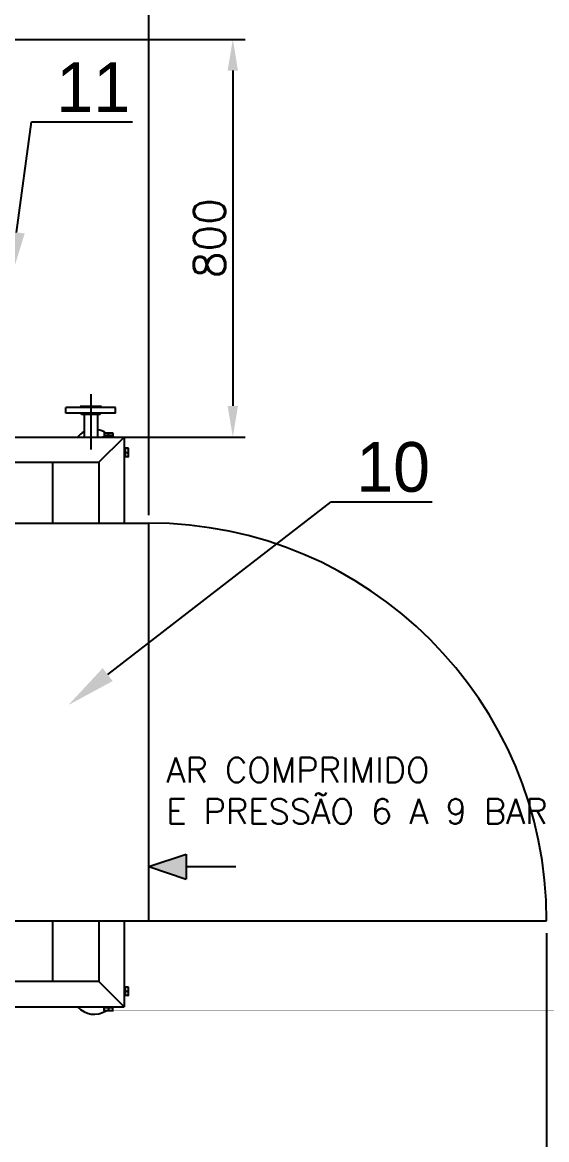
# Model space of a CAD drawing. Extents: x 0 to 21025, y 0 to 14850.
# Drawn here: x 13602 to 14656, y 4782 to 7030 of the extents above; entities that cross this region are included whole.
import ezdxf
from ezdxf import colors
from ezdxf.entities.mleader import LeaderData, LeaderLine
from ezdxf.math import Vec2, Vec3

# ---------------------------------------------------------------- set-up
doc = ezdxf.new("R2010")
doc.units = 0
doc.header["$LTSCALE"] = 200
doc.header["$MEASUREMENT"] = 0
doc.header["$PDMODE"] = 35
doc.header["$PDSIZE"] = 5
doc.linetypes.add('CENTER', pattern=[2, 1.25, -0.25, 0.25, -0.25])
for name, color, linetype in [('DIM', 1, 'Continuous'), ('FRL2', 2, 'Continuous'), ('M2', 2, 'Continuous'), ('M3', 3, 'Continuous'), ('M6', 6, 'Continuous'), ('MC1', 8, 'CENTER')]:
    doc.layers.add(name, color=color, linetype=linetype)
doc.styles.add('R160', font='romans.shx', dxfattribs={"height": 4})
doc.styles.add('ROMANS', font='romans.shx')
doc.dimstyles.new('CEMI-1. 25', dxfattribs={"dimscale": 25, "dimtxt": 2.5, "dimasz": 2.5, "dimexe": 1, "dimexo": 1, "dimtad": 1, "dimdec": 0, "dimtxsty": 'ROMANS', "dimcen": 0, "dimclrd": 1, "dimclre": 1, "dimclrt": 3, "dimadec": 0, "dimazin": 2, "dimtfac": 1, "dimtdec": 0, "dimtmove": 0, "dimatfit": 3, "dimfxl": 1.25, "dimlwd": -1, "dimlwe": -1, "dimarcsym": 1})

# ---------------------------------------------------------------- blocks, each defined once
blk = doc.blocks.new('ghfgh')
at = {"layer": 'M2'}
for p, q in [((14657.7, -9830.2), (14557.7, -9830.2)), ((14557.7, -9841.6), (14557.7, -9830.2)), ((14657.7, -9841.6), (14557.7, -9841.6)), ((14629.2, -9828.6), (14586.2, -9828.6)), ((14586.2, -9830.2), (14586.2, -9828.6)), ((14588.7, -9844.6), (14588.7, -9841.6)), ((14626.7, -9844.6), (14588.7, -9844.6)), ((14594.4, -9844.6), (14594.4, -9889.9)), ((14621, -9844.6), (14621, -9889.9)), ((14626.7, -9844.6), (14626.7, -9841.6)), ((14629.2, -9830.2), (14629.2, -9828.6)), ((14657.7, -9841.6), (14657.7, -9830.2))]:
    blk.add_line(p, q, dxfattribs=at)
at = {"layer": 'M3'}
for p, q in [((14334.5, -9889.9), (14674.6, -9889.9)), ((14623.8, -9940.7), (14674.6, -9889.9)), ((14653.4, -9888.2), (14633.4, -9888.2)), ((14633.4, -9889.9), (14633.4, -9888.2)), ((14651.9, -9881.8), (14634.9, -9881.8)), ((14634.9, -9882.6), (14634.9, -9887.6)), ((14651.9, -9887.6), (14634.9, -9887.6)), ((14635.7, -9888.2), (14635.7, -9887.6)), ((14643.4, -9887.6), (14643.4, -9882.6)), ((14651.1, -9888.2), (14651.1, -9887.6)), ((14651.9, -9882.6), (14651.9, -9887.6)), ((14653.4, -9889.9), (14653.4, -9888.2)), ((14674.6, -9889.9), (14674.6, -10063.1)), ((14674.6, -9911.1), (14676.3, -9911.1)), ((14676.3, -9931.1), (14676.3, -9911.1)), ((14676.3, -9913.4), (14676.9, -9913.4)), ((14681.9, -9912.6), (14676.9, -9912.6)), ((14676.9, -9912.6), (14676.9, -9929.6)), ((14682.7, -9912.6), (14682.7, -9929.6)), ((14674.6, -9931.1), (14676.3, -9931.1)), ((14676.3, -9928.8), (14676.9, -9928.8)), ((14676.9, -9921.1), (14681.9, -9921.1)), ((14681.9, -9929.6), (14676.9, -9929.6)), ((14327.8, -9940.7), (14623.8, -9940.7)), ((14530.9, -9940.7), (14530.9, -10063.1)), ((14623.8, -9940.7), (14623.8, -10063.1)), ((14324.6, -10063.1), (14724.6, -10063.1)), ((14724.6, -10863.1), (14724.6, -10063.1)), ((14324.6, -10863.1), (14724.6, -10863.1)), ((14530.9, -10863.1), (14530.9, -10985.5)), ((14623.8, -10863.1), (14623.8, -10985.5)), ((14674.6, -10863.1), (14674.6, -11036.3)), ((14623.8, -10985.5), (14327.8, -10985.5)), ((14674.6, -11036.3), (14623.8, -10985.5)), ((14674.6, -10995.1), (14676.3, -10995.1)), ((14674.6, -11015.1), (14676.3, -11015.1)), ((14676.3, -11015.1), (14676.3, -10995.1)), ((14676.3, -10997.4), (14676.9, -10997.4)), ((14676.3, -11012.8), (14676.9, -11012.8)), ((14681.9, -10996.6), (14676.9, -10996.6)), ((14676.9, -10996.6), (14676.9, -11013.6)), ((14676.9, -11005.1), (14681.9, -11005.1)), ((14681.9, -11013.6), (14676.9, -11013.6)), ((14682.7, -10996.6), (14682.7, -11013.6)), ((14334.5, -11036.3), (14674.6, -11036.3)), ((14633.4, -11036.3), (14633.4, -11038)), ((14653.5, -11038), (14633.4, -11038)), ((14651.9, -11038.6), (14634.9, -11038.6)), ((14634.9, -11043.6), (14634.9, -11038.6)), ((14635.7, -11038), (14635.7, -11038.6)), ((14643.4, -11038.6), (14643.4, -11043.6)), ((14651.1, -11038), (14651.1, -11038.6)), ((14651.9, -11043.6), (14651.9, -11038.6)), ((14653.4, -11036.3), (14653.4, -11038)), ((14653.5, -11036.3), (14653.5, -11038)), ((14651.9, -11044.4), (14634.9, -11044.4))]:
    blk.add_line(p, q, dxfattribs=at)
for centre, start, end in [((14614.6, -9919.9), 116.714, 138.1897), ((14614.6, -9919.9), 57.8512, 81.771), ((14614.6, -11006.3), 221.8103, 302.1488)]:
    blk.add_arc(centre, 45, start, end, dxfattribs=at)
for points, weights in [([(14634.9, -9881.8), (14634.9, -9881.8), (14634.9, -9882.6)], [1, 1.0379548493, 1]), ([(14634.9, -9882.6), (14637.2, -9881.8), (14639.2, -9881.8)], [1, 1.0379548493, 1]), ([(14639.2, -9881.8), (14641.1, -9881.8), (14643.4, -9882.6)], [1, 1.0379548493, 1]), ([(14643.4, -9882.6), (14645.7, -9881.8), (14647.7, -9881.8)], [1, 1.0379548493, 1]), ([(14647.7, -9881.8), (14649.6, -9881.8), (14651.9, -9882.6)], [1, 1.0379548493, 1]), ([(14651.9, -9882.6), (14651.9, -9881.8), (14651.9, -9881.8)], [1, 1.03795484931, 1]), ([(14682.7, -9912.6), (14682.7, -9912.6), (14681.9, -9912.6)], [1, 1.0379548493, 1]), ([(14681.9, -9912.6), (14682.7, -9914.9), (14682.7, -9916.8)], [1, 1.0379548493, 1]), ([(14682.7, -9916.8), (14682.7, -9918.8), (14681.9, -9921.1)], [1, 1.0379548493, 1]), ([(14681.9, -9921.1), (14682.7, -9923.4), (14682.7, -9925.3)], [1, 1.0379548493, 1]), ([(14682.7, -9925.3), (14682.7, -9927.3), (14681.9, -9929.6)], [1, 1.0379548493, 1]), ([(14681.9, -9929.6), (14682.7, -9929.6), (14682.7, -9929.6)], [1, 1.03795484931, 1]), ([(14682.7, -10996.6), (14682.7, -10996.6), (14681.9, -10996.6)], [1, 1.0379548493, 1]), ([(14681.9, -10996.6), (14682.7, -10998.9), (14682.7, -11000.8)], [1, 1.0379548493, 1]), ([(14682.7, -11000.8), (14682.7, -11002.8), (14681.9, -11005.1)], [1, 1.0379548493, 1]), ([(14681.9, -11005.1), (14682.7, -11007.4), (14682.7, -11009.3)], [1, 1.0379548493, 1]), ([(14682.7, -11009.3), (14682.7, -11011.3), (14681.9, -11013.6)], [1, 1.0379548493, 1]), ([(14681.9, -11013.6), (14682.7, -11013.6), (14682.7, -11013.6)], [1, 1.03795484931, 1]), ([(14639.2, -11044.4), (14637.2, -11044.4), (14634.9, -11043.6)], [1, 1.0379548493, 1]), ([(14634.9, -11043.6), (14634.9, -11044.4), (14634.9, -11044.4)], [1, 1.03795484931, 1]), ([(14643.4, -11043.6), (14641.1, -11044.4), (14639.2, -11044.4)], [1, 1.0379548493, 1]), ([(14647.7, -11044.4), (14645.7, -11044.4), (14643.4, -11043.6)], [1, 1.0379548493, 1]), ([(14651.9, -11043.6), (14649.6, -11044.4), (14647.7, -11044.4)], [1, 1.0379548493, 1]), ([(14651.9, -11044.4), (14651.9, -11044.4), (14651.9, -11043.6)], [1, 1.0379548493, 1])]:
    blk.add_rational_spline(points, weights, degree=2, dxfattribs=at)
at = {"layer": 'MC1', "ltscale": 5}
blk.add_line((14607.7, -9803.6), (14607.7, -9914.9), dxfattribs=at)
blk = doc.blocks.new('*D64')
at = {"layer": 'Defpoints', "color": 0, "transparency": 16777216}
for p in [(13326.1, 6995.5), (13326.1, 6195.5), (14024.9, 6195.5)]:
    blk.add_point(p, dxfattribs=at)
at = {"layer": 'DIM', "color": 1, "transparency": 16777216}
for p, q in [((13351.1, 6995.5), (14049.9, 6995.5)), ((14024.9, 6933), (14024.9, 6258)), ((13351.1, 6195.5), (14049.9, 6195.5))]:
    blk.add_line(p, q, dxfattribs=at)
for points in [[(14014.4, 6933), (14035.3, 6933), (14024.9, 6995.5)], [(14014.4, 6258), (14035.3, 6258), (14024.9, 6195.5)]]:
    blk.add_solid(points, dxfattribs=at)
at = {"layer": 'DIM', "color": 3, "transparency": 16777216, "insert": (13978, 6595.5), "char_height": 62.5, "attachment_point": 5, "rotation": 90, "style": 'ROMANS'}
blk.add_mtext('800', dxfattribs=at)
blk = doc.blocks.new('*D69')
at = {"layer": 'Defpoints', "color": 0, "transparency": 16777216}
for p in [(13856.1, 7781.3), (9225.7, 6995.5), (13856.1, 6013.2)]:
    blk.add_point(p, dxfattribs=at)
at = {"layer": 'DIM', "color": 1, "transparency": 16777216}
for p, q in [((9225.7, 7020.5), (9225.7, 7806.3)), ((13856.1, 6038.2), (13856.1, 7806.3)), ((9288.2, 7781.3), (13793.6, 7781.3))]:
    blk.add_line(p, q, dxfattribs=at)
for points in [[(9288.2, 7791.8), (9288.2, 7770.9), (9225.7, 7781.3)], [(13793.6, 7791.8), (13793.6, 7770.9), (13856.1, 7781.3)]]:
    blk.add_solid(points, dxfattribs=at)
at = {"layer": 'DIM', "color": 3, "transparency": 16777216, "insert": (11540.9, 7828.2), "char_height": 62.5, "attachment_point": 5, "style": 'ROMANS'}
blk.add_mtext('4630', dxfattribs=at)
blk = doc.blocks.new('*D70')
at = {"layer": 'Defpoints', "color": 0, "transparency": 16777216}
for p in [(14656.1, 5222.3), (9225.7, 3865.5), (14656.1, 2728.8)]:
    blk.add_point(p, dxfattribs=at)
at = {"layer": 'DIM', "color": 1, "transparency": 16777216}
for p, q in [((14656.1, 5197.3), (14656.1, 2703.8)), ((9225.7, 3840.5), (9225.7, 2703.8)), ((9288.2, 2728.8), (14593.6, 2728.8))]:
    blk.add_line(p, q, dxfattribs=at)
for points in [[(9288.2, 2739.3), (9288.2, 2718.4), (9225.7, 2728.8)], [(14593.6, 2739.3), (14593.6, 2718.4), (14656.1, 2728.8)]]:
    blk.add_solid(points, dxfattribs=at)
at = {"layer": 'DIM', "color": 3, "transparency": 16777216, "insert": (11940.9, 2775.7), "char_height": 62.5, "attachment_point": 5, "style": 'ROMANS'}
blk.add_mtext('5430', dxfattribs=at)

msp = doc.modelspace()

# ---------------------------------------------------------------- hatches: boundary and pattern name
h = msp.add_hatch(color=0)
h.dxf.hatch_style = 1
h.paths.add_polyline_path([(13856.1, 5331.1), (13931.1, 5306.1), (13931.1, 5331.1), (13931.1, 5356.1)])

# ---------------------------------------------------------------- linework, layer by layer
for p, q in [((13856.1, 5331.1), (13931.1, 5356.1)), ((13931.1, 5356.1), (13931.1, 5306.1)), ((13856.1, 5331.1), (13931.1, 5306.1)), ((13931.1, 5331.1), (14031.1, 5331.1))]:
    msp.add_line(p, q)
at = {"layer": 'DIM'}
msp.add_line((13856.1, 5222.3), (14656.1, 5222.3), dxfattribs=at)
msp.add_arc((13856.1, 5222.3), 800, 0, 90, dxfattribs=at)

# ---------------------------------------------------------------- block references
msp.add_blockref('ghfgh', (-868.5, 16085.4), dxfattribs=at)

# ---------------------------------------------------------------- texts
at = {"layer": 'M6', "insert": (13841.2, 5550.6), "char_height": 50, "attachment_point": 1, "style": 'R160'}
msp.add_mtext_dynamic_manual_height_columns('\\pxi-3,l4,t4,14;AR COMPRIMIDO\\P\\pt4,14,18;E PRESSÃO 6 A 9 BAR', width=960.403, gutter_width=20, heights=[0], dxfattribs=at)

# ---------------------------------------------------------------- dimensions: what is measured, and where the dimension line sits
at = {"layer": 'DIM'}
for base, p1, p2, picture, middle in [((13856.1, 7781.3), (9225.7, 6995.5), (13856.1, 6013.2), '*D69', (11540.9, 7828.2)), ((14656.1, 2728.8), (9225.7, 3865.5), (14656.1, 5222.3), '*D70', (11940.9, 2775.7))]:
    dim = msp.add_linear_dim(base=base, p1=p1, p2=p2, dimstyle='CEMI-1. 25', dxfattribs=at)
    dim.commit()
    dim.dimension.update_dxf_attribs({"geometry": picture, "text_midpoint": middle})
dim = msp.add_linear_dim(base=(14024.9, 6195.5), p1=(13326.1, 6995.5), p2=(13326.1, 6195.5), angle=90, dimstyle='CEMI-1. 25', dxfattribs=at)
dim.commit()
dim.dimension.update_dxf_attribs({"geometry": '*D64', "text_midpoint": (13978, 6595.5)})

# ---------------------------------------------------------------- leaders
at = {"layer": 'FRL2'}
ml = msp.add_multileader_mtext('Standard', dxfattribs=at)
ml.set_content('11', color=3)
ml.set_leader_properties(color=1)
ml.build(insert=Vec2(0, 0))
ml.multileader.update_dxf_attribs({"text_left_attachment_type": 6, "text_right_attachment_type": 6, "dogleg_length": 50, "arrow_head_size": 100})
ctx = ml.context
ctx.base_point, ctx.char_height, ctx.arrow_head_size, ctx.landing_gap_size, ctx.plane_origin = Vec3(13670, 6829.5), 100, 100, 0.09, Vec3(13547.7, 6508.2)
ctx.left_attachment, ctx.right_attachment = 6, 6
notes = []
notes.append((ctx, [(0, (1, 1, 0), (13620, 6829.5), (1, 0), 50, [(0, [(13576.5, 6508.2)], 0, [])])]))
ctx.mtext.insert, ctx.mtext.flow_direction = Vec3(13670.1, 6949.5), 5
ml = msp.add_multileader_mtext('Standard', dxfattribs=at)
ml.set_content('10', color=3)
ml.set_leader_properties(color=1)
ml.build(insert=Vec2(0, 0))
ml.multileader.update_dxf_attribs({"text_left_attachment_type": 6, "text_right_attachment_type": 6, "dogleg_length": 50, "arrow_head_size": 100})
ctx = ml.context
ctx.base_point, ctx.char_height, ctx.arrow_head_size, ctx.landing_gap_size, ctx.plane_origin = Vec3(14272.8, 6065.3), 100, 100, 0.09, Vec3(13694.1, 5656.2)
ctx.left_attachment, ctx.right_attachment = 6, 6
notes.append((ctx, [(0, (1, 1, 0), (14222.8, 6065.3), (1, 0), 50, [(0, [(13694.1, 5656.2)], 0, [])])]))
ctx.mtext.insert, ctx.mtext.flow_direction = Vec3(14272.9, 6185.3), 5
for ctx, leaders in notes:
    for number, flags, end, landing, length, lines in leaders:
        leader = LeaderData()
        leader.index, (leader.has_last_leader_line, leader.has_dogleg_vector, leader.attachment_direction) = number, flags
        leader.last_leader_point, leader.dogleg_vector, leader.dogleg_length = Vec3(end), Vec3(landing), length
        for number, points, colour, breaks in lines:
            line = LeaderLine()
            line.index, line.vertices, line.color, line.breaks = number, Vec3.list(points), colors.encode_raw_color(colour), breaks
            leader.lines.append(line)
        ctx.leaders.append(leader)

doc.saveas('drawing.dxf')
